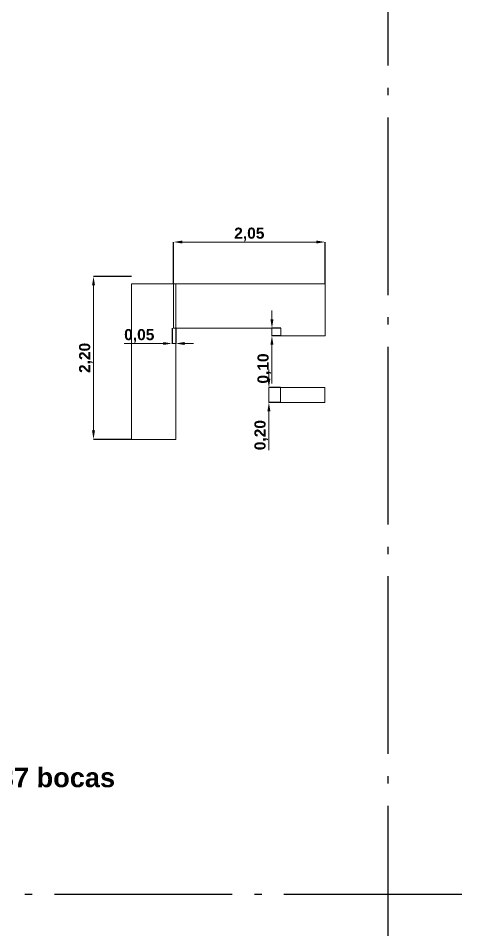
# Model space of a CAD drawing. Header units: millimetres. Extents: x 1434 to 1765, y 1396 to 1517.
# Drawn here: x 1533.97 to 1539.96, y 1486.61 to 1498.93 of the extents above; entities that cross this region are included whole.
import ezdxf

# ---------------------------------------------------------------- set-up
doc = ezdxf.new("R2010")
doc.units = ezdxf.units.MM
doc.linetypes.add('ACAD_ISO04W100', pattern=[30, 24, -3, 0, -3])
for name, color, linetype, lineweight in [('0.1', 50, 'Continuous', 0), ('cotas', 104, 'Continuous', 18), ('L.M.', 160, 'ACAD_ISO04W100', 30), ('nomenclatura', 41, 'Continuous', 18)]:
    doc.layers.add(name, color=color, linetype=linetype, lineweight=lineweight)
doc.styles.add('SANSSERIFBOLD', font='sasb____.pfb')
doc.styles.get("Standard").update_dxf_attribs({"font": 'arial.ttf'})
doc.dimstyles.new('ISO-25', dxfattribs={"dimtxt": 2.5, "dimasz": 2.5, "dimexe": 1.25, "dimexo": 0.625, "dimtad": 1, "dimtxsty": 'Standard', "dimcen": 2.5, "dimadec": 0, "dimazin": 0, "dimtfac": 1, "dimtmove": 0, "dimatfit": 3, "dimfxl": 1, "dimarcsym": 0})

# ---------------------------------------------------------------- blocks, each defined once
blk = doc.blocks.new('*D87')
at = {"layer": 'cotas', "color": 0, "linetype": 'Continuous', "lineweight": -2}
for p, q in [((1536.062, 1495.336), (1536.062, 1495.902)), ((1538.112, 1495.336), (1538.112, 1495.902))]:
    blk.add_line(p, q, dxfattribs=at)
at = {"layer": 'cotas', "color": 0, "linetype": 'Continuous', "lineweight": 0}
blk.add_line((1536.182, 1495.902), (1537.992, 1495.902), dxfattribs=at)
at = {"layer": 'cotas', "color": 0, "linetype": 'Continuous'}
for points in [[(1536.182, 1495.922), (1536.182, 1495.882), (1536.062, 1495.902)], [(1537.992, 1495.922), (1537.992, 1495.882), (1538.112, 1495.902)]]:
    blk.add_solid(points, dxfattribs=at)
at = {"layer": 'Defpoints', "color": 0, "linetype": 'Continuous'}
for p in [(1538.112, 1495.902), (1536.062, 1495.336), (1538.112, 1495.336)]:
    blk.add_point(p, dxfattribs=at)
at = {"layer": 'cotas', "linetype": 'Continuous', "insert": (1537.087, 1496.005), "char_height": 0.15, "attachment_point": 5, "style": 'SANSSERIFBOLD'}
blk.add_mtext('2,05', dxfattribs=at)
blk = doc.blocks.new('*D88')
at = {"layer": 'cotas', "color": 0, "linetype": 'Continuous', "lineweight": 0}
for p, q in [((1537.392, 1494.856), (1537.392, 1494.976)), ((1537.392, 1494.736), (1537.392, 1494.636)), ((1537.392, 1494.516), (1537.392, 1493.989))]:
    blk.add_line(p, q, dxfattribs=at)
at = {"layer": 'cotas', "color": 0, "linetype": 'Continuous', "lineweight": -2}
for p, q in [((1537.512, 1494.736), (1537.392, 1494.736)), ((1537.512, 1494.636), (1537.392, 1494.636))]:
    blk.add_line(p, q, dxfattribs=at)
at = {"layer": 'cotas', "color": 0, "linetype": 'Continuous'}
for points in [[(1537.372, 1494.856), (1537.412, 1494.856), (1537.392, 1494.736)], [(1537.372, 1494.516), (1537.412, 1494.516), (1537.392, 1494.636)]]:
    blk.add_solid(points, dxfattribs=at)
at = {"layer": 'Defpoints', "color": 0, "linetype": 'Continuous'}
for p in [(1537.392, 1494.636), (1537.512, 1494.736), (1537.512, 1494.636)]:
    blk.add_point(p, dxfattribs=at)
at = {"layer": 'cotas', "linetype": 'Continuous', "insert": (1537.289, 1494.193), "char_height": 0.15, "attachment_point": 5, "rotation": 90, "style": 'SANSSERIFBOLD'}
blk.add_mtext('0,10', dxfattribs=at)
blk = doc.blocks.new('*D89')
at = {"layer": 'cotas', "color": 0, "linetype": 'Continuous', "lineweight": -2}
for p, q in [((1536.044, 1494.736), (1536.044, 1494.531)), ((1536.094, 1494.736), (1536.094, 1494.531))]:
    blk.add_line(p, q, dxfattribs=at)
at = {"layer": 'cotas', "color": 0, "linetype": 'Continuous', "lineweight": 0}
for p, q in [((1535.924, 1494.531), (1535.397, 1494.531)), ((1536.094, 1494.531), (1536.044, 1494.531)), ((1536.214, 1494.531), (1536.334, 1494.531))]:
    blk.add_line(p, q, dxfattribs=at)
at = {"layer": 'cotas', "color": 0, "linetype": 'Continuous'}
for points in [[(1535.924, 1494.551), (1535.924, 1494.511), (1536.044, 1494.531)], [(1536.214, 1494.551), (1536.214, 1494.511), (1536.094, 1494.531)]]:
    blk.add_solid(points, dxfattribs=at)
at = {"layer": 'Defpoints', "color": 0, "linetype": 'Continuous'}
for p in [(1536.044, 1494.736), (1536.094, 1494.736), (1536.044, 1494.531)]:
    blk.add_point(p, dxfattribs=at)
at = {"layer": 'cotas', "linetype": 'Continuous', "insert": (1535.601, 1494.634), "char_height": 0.15, "attachment_point": 5, "style": 'SANSSERIFBOLD'}
blk.add_mtext('0,05', dxfattribs=at)
blk = doc.blocks.new('*D90')
at = {"layer": 'cotas', "color": 0, "linetype": 'Continuous', "lineweight": -2}
for p, q in [((1535.494, 1495.436), (1534.983, 1495.436)), ((1535.494, 1493.236), (1534.983, 1493.236))]:
    blk.add_line(p, q, dxfattribs=at)
at = {"layer": 'cotas', "color": 0, "linetype": 'Continuous', "lineweight": 0}
blk.add_line((1534.983, 1493.356), (1534.983, 1495.316), dxfattribs=at)
at = {"layer": 'cotas', "color": 0, "linetype": 'Continuous'}
for points in [[(1534.963, 1495.316), (1535.003, 1495.316), (1534.983, 1495.436)], [(1534.963, 1493.356), (1535.003, 1493.356), (1534.983, 1493.236)]]:
    blk.add_solid(points, dxfattribs=at)
at = {"layer": 'Defpoints', "color": 0, "linetype": 'Continuous'}
for p in [(1534.983, 1495.436), (1535.494, 1495.436), (1535.494, 1493.236)]:
    blk.add_point(p, dxfattribs=at)
at = {"layer": 'cotas', "linetype": 'Continuous', "insert": (1534.88, 1494.336), "char_height": 0.15, "attachment_point": 5, "rotation": 90, "style": 'SANSSERIFBOLD'}
blk.add_mtext('2,20', dxfattribs=at)
blk = doc.blocks.new('*D91')
at = {"layer": 'cotas', "color": 0, "linetype": 'Continuous', "lineweight": 0}
for p, q in [((1537.351, 1494.056), (1537.351, 1494.176)), ((1537.351, 1493.936), (1537.351, 1493.736)), ((1537.351, 1493.616), (1537.351, 1493.089))]:
    blk.add_line(p, q, dxfattribs=at)
at = {"layer": 'cotas', "color": 0, "linetype": 'Continuous', "lineweight": -2}
for p, q in [((1537.507, 1493.936), (1537.351, 1493.936)), ((1537.507, 1493.736), (1537.351, 1493.736))]:
    blk.add_line(p, q, dxfattribs=at)
at = {"layer": 'cotas', "color": 0, "linetype": 'Continuous'}
for points in [[(1537.331, 1494.056), (1537.371, 1494.056), (1537.351, 1493.936)], [(1537.331, 1493.616), (1537.371, 1493.616), (1537.351, 1493.736)]]:
    blk.add_solid(points, dxfattribs=at)
at = {"layer": 'Defpoints', "color": 0, "linetype": 'Continuous'}
for p in [(1537.507, 1493.936), (1537.351, 1493.736), (1537.507, 1493.736)]:
    blk.add_point(p, dxfattribs=at)
at = {"layer": 'cotas', "linetype": 'Continuous', "insert": (1537.248, 1493.293), "char_height": 0.15, "attachment_point": 5, "rotation": 90, "style": 'SANSSERIFBOLD'}
blk.add_mtext('0,20', dxfattribs=at)

msp = doc.modelspace()

# ---------------------------------------------------------------- linework, layer by layer
at = {"layer": '0.1'}
for points in [[(1535.494, 1495.336), (1536.094, 1495.336), (1536.094, 1493.236), (1535.494, 1493.236)], [(1537.512, 1494.736), (1537.512, 1494.636), (1538.112, 1494.636), (1538.112, 1494.736), (1538.112, 1495.336), (1536.062, 1495.336), (1536.062, 1494.736), (1537.512, 1494.736), (1537.512, 1494.636)], [(1537.507, 1493.936), (1537.507, 1493.736), (1538.107, 1493.736), (1538.107, 1493.936), (1537.507, 1493.936)]]:
    msp.add_lwpolyline(points, close=True, dxfattribs=at)
at = {"layer": 'L.M.', "ltscale": 0.1}
msp.add_line((1538.955, 1513.086), (1538.955, 1481.086), dxfattribs=at)
at = {"layer": 'L.M.', "color": 253, "ltscale": 0.1}
msp.add_line((1539.955, 1487.086), (1517.955, 1487.086), dxfattribs=at)

# ---------------------------------------------------------------- texts
at = {"layer": 'nomenclatura', "linetype": 'Continuous', "style": 'SANSSERIFBOLD'}
msp.add_text('37 bocas', height=0.2625, dxfattribs=at).set_placement((1533.705, 1488.536))

# ---------------------------------------------------------------- dimensions: what is measured, and where the dimension line sits
at = {"layer": 'cotas', "linetype": 'Continuous'}
for base, p1, p2, picture, middle in [((1538.112, 1495.902), (1536.062, 1495.336), (1538.112, 1495.336), '*D87', (1537.087, 1496.005)), ((1536.044, 1494.531), (1536.094, 1494.736), (1536.044, 1494.736), '*D89', (1535.601, 1494.634))]:
    dim = msp.add_linear_dim(base=base, p1=p1, p2=p2, dimstyle='ISO-25', override={"dimtxt": 0.15, "dimasz": 0.12, "dimexe": 0, "dimexo": 0, "dimgap": 0.01, "dimzin": 0, "dimtxsty": 'SANSSERIFBOLD', "dimclrt": 256, "dimlwd": 0}, dxfattribs=at)
    dim.commit()
    dim.dimension.update_dxf_attribs({"geometry": picture, "text_midpoint": middle})
for base, p1, p2, picture, middle in [((1534.983, 1495.436), (1535.494, 1493.236), (1535.494, 1495.436), '*D90', (1534.88, 1494.336)), ((1537.392, 1494.636), (1537.512, 1494.736), (1537.512, 1494.636), '*D88', (1537.289, 1494.193)), ((1537.351, 1493.736), (1537.507, 1493.936), (1537.507, 1493.736), '*D91', (1537.248, 1493.293))]:
    dim = msp.add_linear_dim(base=base, p1=p1, p2=p2, angle=90, dimstyle='ISO-25', override={"dimtxt": 0.15, "dimasz": 0.12, "dimexe": 0, "dimexo": 0, "dimgap": 0.01, "dimzin": 0, "dimtxsty": 'SANSSERIFBOLD', "dimclrt": 256, "dimlwd": 0}, dxfattribs=at)
    dim.commit()
    dim.dimension.update_dxf_attribs({"geometry": picture, "text_midpoint": middle})

doc.saveas('drawing.dxf')
